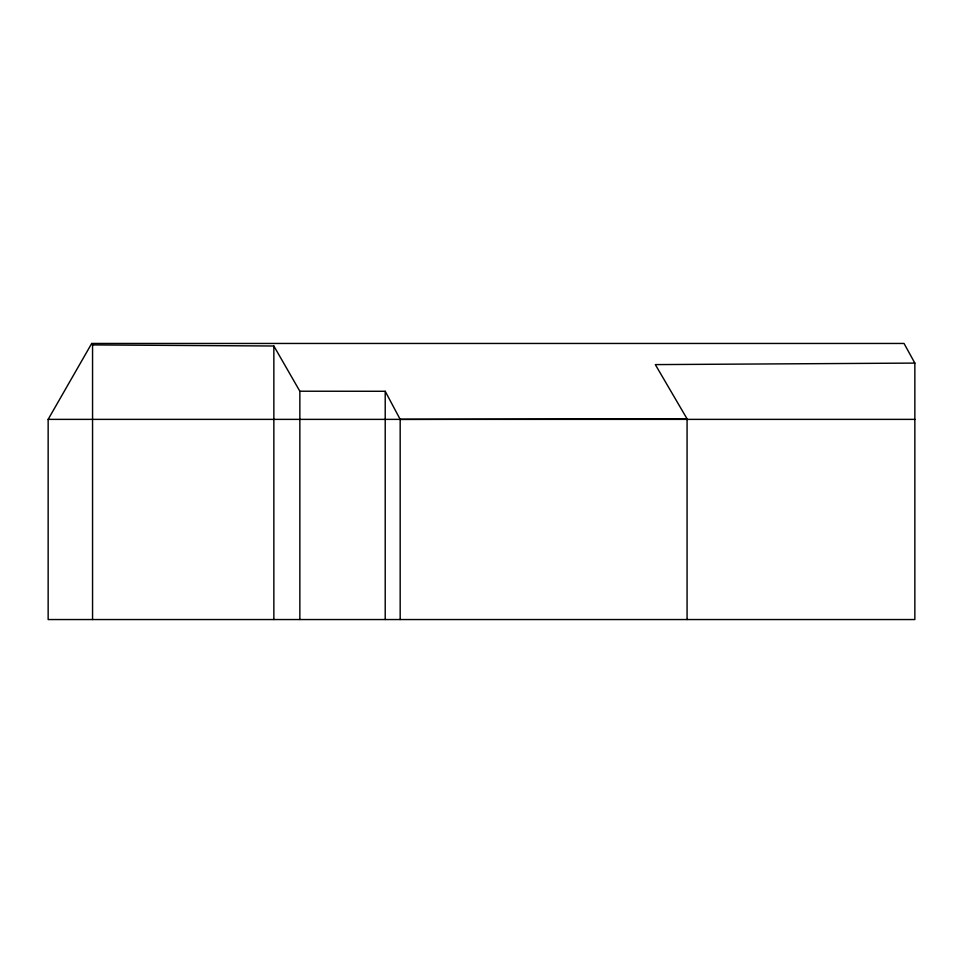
<?xml version="1.0" encoding="UTF-8"?>
<svg xmlns="http://www.w3.org/2000/svg" width="963" height="963" viewBox="0 0 963 963"><rect width="100%" height="100%" fill="white"/><g stroke="black" fill="none" stroke-linecap="round" stroke-linejoin="round"><path stroke-width="1.44" d="M48.15 419.374L91.714 343.454L904.028 343.454L914.85 363.087L914.85 619.546L48.15 619.546L48.15 419.374L914.85 419.374M914.85 363.087L655.322 364.604L687.076 418.857L687.076 619.546M91.714 343.454L92.556 344.923L273.853 346.006L299.854 391.219L385.212 391.279L400.175 419.374L687.076 418.857M400.175 419.374L400.175 619.546M385.212 391.279L385.212 619.546M299.854 391.219L299.854 619.546M273.853 346.006L273.853 619.546M92.556 344.923L92.556 619.546"/></g></svg>
